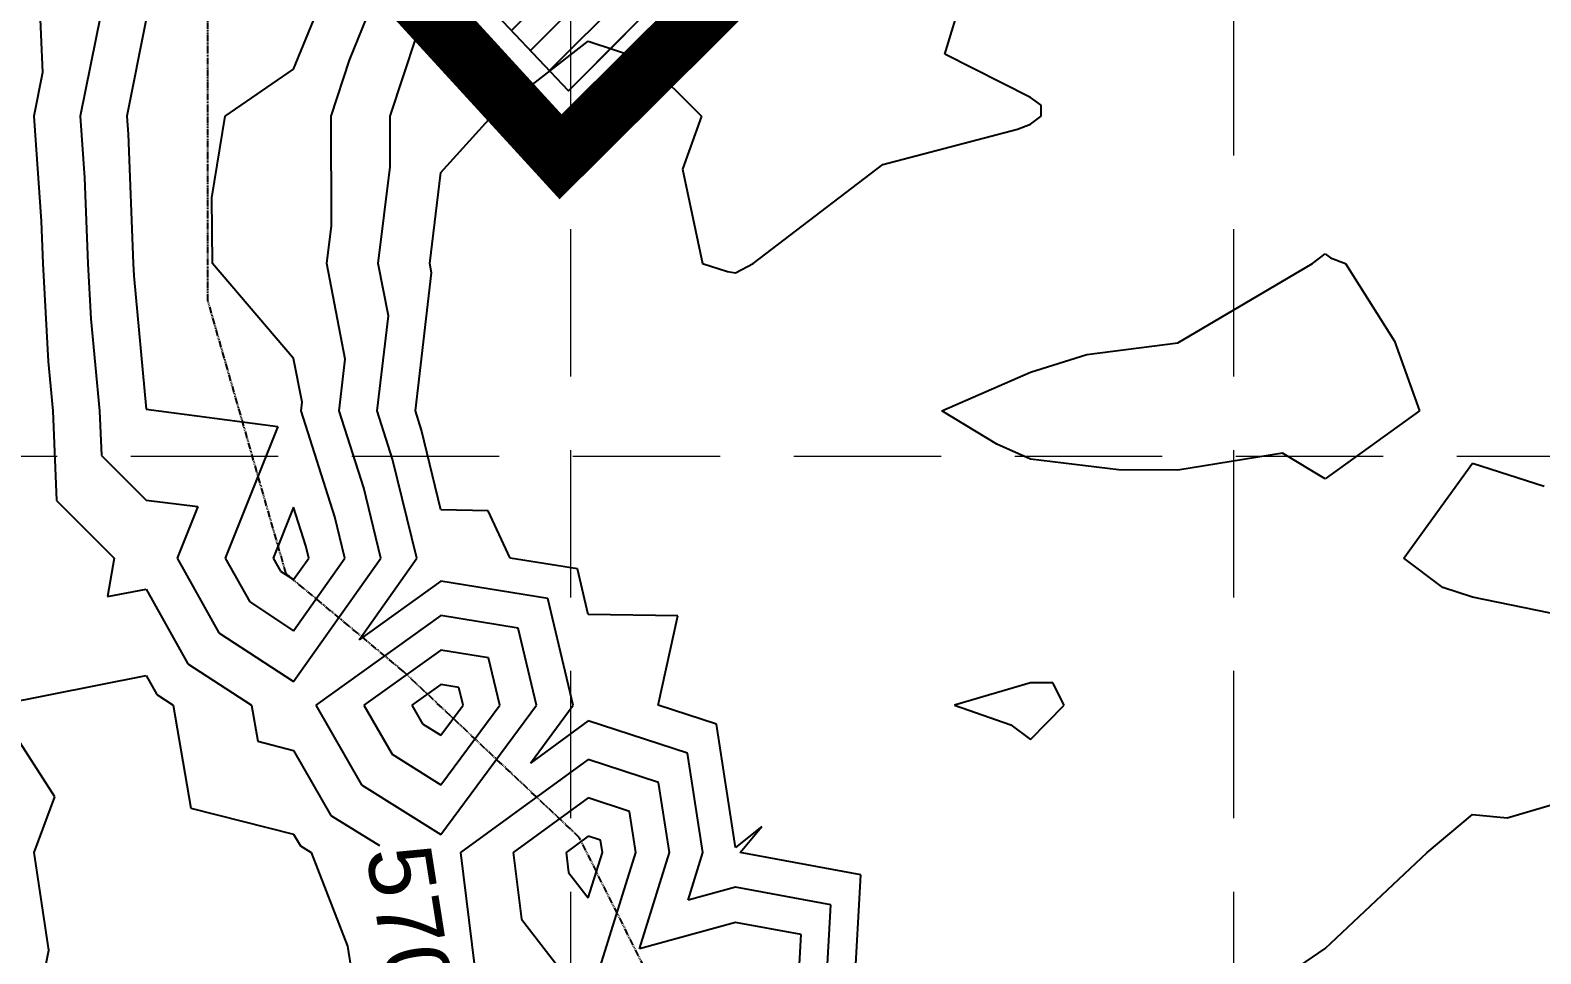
# Model space of a CAD drawing. Header units: inches. Extents: x 2468858 to 2474627, y 7110391 to 7114000.
# Drawn here: x 2469239.2 to 2469444.3, y 7111407.7 to 7111533.1 of the extents above; entities that cross this region are included whole.
import ezdxf
from ezdxf.enums import TextEntityAlignment as Align

# ---------------------------------------------------------------- set-up
doc = ezdxf.new("R2010")
doc.units = ezdxf.units.IN
doc.header["$MEASUREMENT"] = 0
doc.linetypes.add('FL1', pattern=[1.2, 0.9, -0.075, 0, -0.075, 0, -0.075, 0, -0.075])
doc.linetypes.add('HIDDEN', pattern=[0.375, 0.25, -0.125])
for name, color, linetype in [('contours', 35, 'Continuous'), ('CREEK_FL', 250, 'FL1'), ('GRID', 254, 'HIDDEN'), ('LIMITS OF DISTUBANCE', 1, 'HIDDEN'), ('SODDED LOT', 2, 'Continuous')]:
    doc.layers.add(name, color=color, linetype=linetype)
doc.styles.get("Standard").update_dxf_attribs({"font": 'ARIAL.TTF'})

msp = doc.modelspace()

# ---------------------------------------------------------------- hatches: boundary and pattern name
at = {"layer": 'SODDED LOT'}
h = msp.add_hatch(dxfattribs=at)
h.set_pattern_fill('ANSI31', color=256, scale=30, style=0)
h.set_pattern_definition([(45, (0, 0), (-2.6516504294, 2.6516504294), [])])
h.paths.add_polyline_path([(2473645.39, 7113690.66), (2473644.98, 7113704.58), (2473380.05, 7113706.22), (2473375.55, 7113692.3), (2473381.69, 7113694.76), (2473634.33, 7113693.94)])
h.paths.add_polyline_path([(2473661.81, 7113026.94), (2473687.47, 7113025.61), (2473728.46, 7113019.28), (2473771.12, 7113012.61), (2473800.78, 7113000.62), (2473816.11, 7112991.96), (2473817.62, 7112992.3), (2473826.58, 7112958.99), (2473778.33, 7112869.43), (2473754.23, 7112818.27), (2473704.86, 7112707.31), (2473675.95, 7112628.52), (2473649.37, 7112551.6), (2473609.35, 7112401.13), (2473621.99, 7112397.24), (2473660.24, 7112541.42), (2473686.99, 7112623.57), (2473721.05, 7112713.98), (2473756.54, 7112795.8), (2473776.21, 7112842.14), (2473803.69, 7112892.8), (2473821.26, 7112931.75), (2473838.19, 7112953.92), (2473843.82, 7112970.36), (2473841.57, 7112984.99), (2473834.36, 7112995.8), (2473821.75, 7113003.46), (2473803.51, 7113011.56), (2473780.76, 7113020.12), (2473754.18, 7113027.78), (2473717.91, 7113032.73), (2473683.75, 7113037.76), (2473675.22, 7113037.54), (2473668.46, 7113034.66), (2473663.02, 7113029.01)])
h.paths.add_polyline_path([(2473971.46, 7113199.84), (2473953.3, 7113211.94), (2473941.19, 7113192.09), (2473861.1, 7113065.57), (2473810.53, 7113087.5), (2473761.17, 7113101.51), (2473720.96, 7113106.99), (2473697.2, 7113110.44), (2473674.12, 7113113.74), (2473679.51, 7113105.34), (2473686.71, 7113099.95), (2473703.5, 7113097.55), (2473742.47, 7113092.16), (2473787.44, 7113083.17), (2473826.42, 7113069.98), (2473851, 7113058.59), (2473862.39, 7113053.19), (2473874.39, 7113053.49), (2473885.78, 7113058.29), (2473895.97, 7113069.68), (2473937.95, 7113137.71), (2473969.87, 7113198.61)])
h.paths.add_polyline_path([(2474189.42, 7113705.55), (2474212.71, 7113695.29), (2474173.05, 7113585.51), (2474125.46, 7113471.59), (2474078.44, 7113374.03), (2473995.24, 7113231.38), (2473980.72, 7113211.84), (2473961.73, 7113224.12), (2474019.25, 7113316.23), (2474060.01, 7113393.26), (2474123.11, 7113525), (2474155.5, 7113608.17)])
h.paths.add_polyline_path([(2472149.87, 7113580.61), (2472139.15, 7113587.25), (2472148.34, 7113599.5), (2472129.96, 7113617.37), (2472301.04, 7113620.95), (2472421.05, 7113670.47), (2472435.86, 7113657.7), (2472418.5, 7113656.68), (2472386.32, 7113644.43), (2472349.55, 7113630.65), (2472301.04, 7113613.8), (2472253.54, 7113608.18), (2472206.05, 7113607.67), (2472182.05, 7113606.65), (2472168.77, 7113602.57), (2472156, 7113590.31)])
h.paths.add_polyline_path([(2472770.94, 7113693.31), (2472783.83, 7113696.4), (2473029.19, 7113695.37), (2473046.2, 7113689.7), (2473045.68, 7113705.68), (2472771.46, 7113707.22)])
h.paths.add_polyline_path([(2472613.26, 7113048.11), (2472742.65, 7113047.89), (2472742.87, 7112984.1), (2472740.21, 7112975.02), (2472732.24, 7112966.82), (2472722.71, 7112964.61), (2472628.32, 7112964.83), (2472620.35, 7112967.71), (2472615.69, 7112974.13), (2472614.14, 7112982.33), (2472613.26, 7112995.17)])
h.paths.add_polyline_path([(2471336.5, 7111475.41), (2471335.53, 7111275.42), (2470491.66, 7111254.32), (2470479.59, 7111328.94), (2470466.02, 7111461.6), (2470553.43, 7111470.9), (2470638.4, 7111473.12)])
h.paths.add_polyline_path([(2473446.67, 7112356.48), (2473471.9, 7112308.47), (2473532.94, 7112257.21), (2473501.2, 7112186.43), (2473329.47, 7112103.43), (2473116.22, 7112035.9), (2473103.2, 7112106.69), (2473072.63, 7112126.65), (2472815.11, 7111934.94), (2472802.33, 7111780.66), (2472622.31, 7111675.22), (2472617.64, 7111803.67), (2472501.02, 7111721.1), (2472320.82, 7111594.38), (2472182.92, 7111519.02), (2472068.92, 7111484.1), (2471932.85, 7111463.88), (2471923.66, 7111337.05), (2471693.82, 7111327.86), (2471696.08, 7111477.57), (2471836.92, 7111477.57), (2471858.78, 7111468.52), (2471876.58, 7111467.89), (2471898.13, 7111477.88), (2471906.24, 7111490.37), (2471909.37, 7111504.1), (2471908.12, 7111517.84), (2471903.75, 7111528.77), (2471899.69, 7111538.75), (2471899.78, 7111997.71), (2471902.82, 7112006.8), (2471908.61, 7112013.14), (2471915.23, 7112016.45), (2471926.26, 7112016.45), (2472502.65, 7112016.18), (2472510.04, 7112014.97), (2472516.23, 7112010.27), (2472519.86, 7112006.24), (2472597.23, 7111900.26), (2472601.63, 7111894), (2472601.97, 7111890.79), (2472601.97, 7111885.88), (2472602.14, 7111880.64), (2472603.49, 7111873.53), (2472605.53, 7111864.06), (2472610.94, 7111855.26), (2472618.72, 7111847.65), (2472625.66, 7111842.74), (2472634.12, 7111839.53), (2472648.17, 7111837.16), (2472661.03, 7111839.36), (2472670.85, 7111843.93), (2472681.25, 7111852.18), (2472689.32, 7111863.68), (2472693.24, 7111876.13), (2472698.54, 7111882.82), (2472979.47, 7112088.66), (2473047.7, 7112135.28), (2473102.11, 7112161.18), (2473168.62, 7112185.36), (2473235.48, 7112199.35), (2473286.97, 7112219.37), (2473338.95, 7112250.36), (2473378.05, 7112286.58), (2473406.65, 7112322.33), (2473434.97, 7112369.64)])
h.paths.add_polyline_path([(2469394.72, 7112321.68), (2469408.62, 7112317.35), (2469404.61, 7112306.55), (2469398.28, 7112300.53), (2469390.56, 7112297.13), (2469383.91, 7112297.75), (2469371.4, 7112301.14), (2469261.63, 7112337.75), (2469252.63, 7112344.02), (2469246.91, 7112352.88), (2469243.9, 7112361.06), (2469244.31, 7112369.38), (2469247.04, 7112379.88), (2469254.13, 7112392.28), (2469258.63, 7112404.82), (2469259.86, 7112413.96), (2469268.32, 7112441.06), (2469285.1, 7112497.6), (2469297.51, 7112549.94), (2469306.04, 7112604.22), (2469344.05, 7112603.83), (2469331.64, 7112539.47), (2469306.04, 7112437.89), (2469285.48, 7112378.57), (2469297.12, 7112353.37)])
h.paths.add_polyline_path([(2469215.25, 7111699.11), (2469133.16, 7111698.8), (2469133.12, 7111837.42), (2469136.78, 7111854.07), (2469131.5, 7111869.1), (2469132.54, 7111935.15), (2469148.79, 7112051.43), (2469175.43, 7112146.92), (2469214.08, 7112259.79), (2469218.22, 7112266.73), (2469223.73, 7112271.92), (2469228.76, 7112275.22), (2469234.9, 7112277.11), (2469242.61, 7112277.42), (2469249.21, 7112276.01), (2469256.45, 7112274.12), (2469362.5, 7112239.2), (2469368.95, 7112235.11), (2469372.09, 7112231.49), (2469374.61, 7112225.05), (2469375.55, 7112217.02), (2469372.57, 7112206.8), (2469260.7, 7112244.71), (2469237.57, 7112231.81), (2469223.88, 7112159.46), (2469213.8, 7112077.45), (2469211.79, 7111997.38), (2469212.59, 7111919.31)])
edge = h.paths.add_edge_path()
edge.add_line((2469946.69, 7111538.54), (2469944.94, 7111523.5))
edge.add_line((2469944.94, 7111523.5), (2469929.5, 7111368.54))
edge.add_line((2469929.5, 7111368.54), (2469627.82, 7111363.41))
edge.add_line((2469627.82, 7111363.41), (2469640.14, 7111528.56))
edge.add_line((2469640.14, 7111528.56), (2469611.1, 7111528.96))
edge.add_line((2469611.1, 7111528.96), (2469563.64, 7111542.06))
edge.add_line((2469563.64, 7111542.06), (2469395.72, 7111608.85))
edge.add_line((2469395.72, 7111608.85), (2469312.31, 7111524.84))
edge.add_line((2469312.31, 7111524.84), (2469259.94, 7111580.22))
edge.add_line((2469259.94, 7111580.22), (2469329.02, 7111646.45))
edge.add_line((2469329.02, 7111646.45), (2469327.64, 7111656.69))
edge.add_line((2469327.64, 7111656.69), (2469327.34, 7111668.01))
edge.add_line((2469327.34, 7111668.01), (2469328.7, 7111676.32))
edge.add_line((2469328.7, 7111676.32), (2469331.57, 7111684.93))
edge.add_line((2469331.57, 7111684.93), (2469335.65, 7111692.02))
edge.add_line((2469335.65, 7111692.02), (2469336.86, 7111699.72))
edge.add_line((2469336.86, 7111699.72), (2469350.6, 7111699.88))
edge.add_line((2469350.6, 7111699.88), (2469349.09, 7111695.19))
edge.add_line((2469349.09, 7111695.19), (2469344.26, 7111688.25))
edge.add_line((2469344.26, 7111688.25), (2469339.88, 7111679.79))
edge.add_arc((2469382.62, 7111662.98), 45.93, 158.5343, 290.6104)
edge.add_arc((2469402.89, 7111601.9), 18.55, 61.3608, 102.7575, ccw=False)
edge.add_line((2469411.78, 7111618.18), (2469554, 7111560.87))
edge.add_line((2469554, 7111560.87), (2469580.43, 7111552.5))
edge.add_line((2469580.43, 7111552.5), (2469597.93, 7111547.75))
edge.add_line((2469597.93, 7111547.75), (2469618.84, 7111543.76))
edge.add_line((2469618.84, 7111543.76), (2469652.78, 7111539.88))
edge.add_line((2469652.78, 7111539.88), (2469703, 7111539.88))
edge.add_line((2469703, 7111539.88), (2469903.74, 7111540.59))
edge.add_line((2469903.74, 7111540.59), (2469929.65, 7111539.77))
edge.add_line((2469929.65, 7111539.77), (2469946.69, 7111538.54))

# ---------------------------------------------------------------- linework, layer by layer
at = {"layer": 'contours', "color": 35}
for p, q in [((2469240.25, 7111541.42, 570), (2469240.91, 7111527.34, 570)), ((2469274.99, 7111527.78, 568), (2469280.54, 7111541.42, 568)), ((2469282.58, 7111529.01, 569), (2469287.62, 7111541.42, 569)), ((2469288.07, 7111521.42, 570), (2469294.52, 7111540.96, 570)), ((2469363.39, 7111529.83, 571), (2469366.87, 7111541.42, 571)), ((2469248.81, 7111535.25, 569), (2469246.03, 7111521.42, 569)), ((2469254.99, 7111534.57, 568), (2469252.34, 7111521.42, 568)), ((2469301.88, 7111521.42, 571), (2469314.99, 7111531.6, 571)), ((2469314.99, 7111531.6, 571), (2469322.65, 7111529.08, 571)), ((2469374.99, 7111523.93, 571), (2469363.39, 7111529.83, 571)), ((2469265.69, 7111521.42, 568), (2469274.99, 7111527.78, 568)), ((2469280.07, 7111521.42, 569), (2469282.58, 7111529.01, 569)), ((2469322.65, 7111529.08, 571), (2469330.34, 7111521.42, 571)), ((2469240.91, 7111527.34, 570), (2469239.72, 7111521.42, 570)), ((2469376.46, 7111522.89, 571), (2469374.99, 7111523.93, 571)), ((2469376.44, 7111521.42, 571), (2469376.46, 7111522.89, 571)), ((2469239.72, 7111521.42, 570), (2469240.72, 7111507.15, 570)), ((2469246.03, 7111521.42, 569), (2469246.62, 7111513.05, 569)), ((2469252.34, 7111521.42, 568), (2469252.52, 7111518.95, 568)), ((2469263.88, 7111510.31, 568), (2469265.69, 7111521.42, 568)), ((2469280.11, 7111506.54, 569), (2469280.07, 7111521.42, 569)), ((2469288.09, 7111514.52, 570), (2469288.07, 7111521.42, 570)), ((2469294.99, 7111513.76, 571), (2469301.88, 7111521.42, 571)), ((2469330.34, 7111521.42, 571), (2469327.78, 7111514.21, 571)), ((2469354.99, 7111514.87, 571), (2469373.23, 7111519.67, 571)), ((2469373.23, 7111519.67, 571), (2469374.99, 7111520.32, 571)), ((2469374.99, 7111520.32, 571), (2469376.44, 7111521.42, 571)), ((2469252.52, 7111518.95, 568), (2469253.2, 7111501.42, 568)), ((2469286.47, 7111501.42, 570), (2469288.09, 7111514.52, 570)), ((2469293.47, 7111501.42, 571), (2469294.99, 7111513.76, 571)), ((2469327.78, 7111514.21, 571), (2469330.47, 7111501.42, 571)), ((2469337.38, 7111501.42, 571), (2469354.99, 7111514.87, 571)), ((2469246.62, 7111513.05, 569), (2469247.07, 7111501.42, 569)), ((2469263.97, 7111501.42, 568), (2469263.88, 7111510.31, 568)), ((2469240.72, 7111507.15, 570), (2469240.94, 7111501.42, 570)), ((2469279.48, 7111501.42, 569), (2469280.11, 7111506.54, 569)), ((2469240.94, 7111501.42, 570), (2469241.66, 7111488.09, 570)), ((2469247.07, 7111501.42, 569), (2469247.48, 7111493.91, 569)), ((2469253.2, 7111501.42, 568), (2469253.29, 7111499.73, 568)), ((2469274.99, 7111488.51, 568), (2469263.97, 7111501.42, 568)), ((2469282, 7111488.43, 569), (2469279.48, 7111501.42, 569)), ((2469287.86, 7111494.29, 570), (2469286.47, 7111501.42, 570)), ((2469293.71, 7111500.15, 571), (2469293.47, 7111501.42, 571)), ((2469330.47, 7111501.42, 571), (2469333.89, 7111500.33, 571)), ((2469334.99, 7111500.16, 571), (2469337.38, 7111501.42, 571)), ((2469394.99, 7111490.62, 572), (2469413.31, 7111501.42, 572)), ((2469413.31, 7111501.42, 572), (2469414.99, 7111502.71, 572)), ((2469414.99, 7111502.71, 572), (2469415.75, 7111502.19, 572)), ((2469415.75, 7111502.19, 572), (2469417.76, 7111501.42, 572)), ((2469417.76, 7111501.42, 572), (2469424.44, 7111490.87, 572)), ((2469253.29, 7111499.73, 568), (2469254.99, 7111481.65, 568)), ((2469291.51, 7111481.42, 571), (2469293.71, 7111500.15, 571)), ((2469333.89, 7111500.33, 571), (2469334.99, 7111500.16, 571)), ((2469247.48, 7111493.91, 569), (2469248.65, 7111481.42, 569)), ((2469286.34, 7111481.42, 570), (2469287.86, 7111494.29, 570)), ((2469424.44, 7111490.87, 572), (2469427.82, 7111481.42, 572)), ((2469374.99, 7111486.64, 572), (2469382.64, 7111489.07, 572)), ((2469382.64, 7111489.07, 572), (2469394.99, 7111490.62, 572)), ((2469241.66, 7111488.09, 570), (2469242.28, 7111481.42, 570)), ((2469276.14, 7111482.57, 568), (2469274.99, 7111488.51, 568)), ((2469281.17, 7111481.42, 569), (2469282, 7111488.43, 569)), ((2469362.99, 7111481.42, 572), (2469374.99, 7111486.64, 572)), ((2469242.28, 7111481.42, 570), (2469242.8, 7111469.23, 570)), ((2469248.65, 7111481.42, 569), (2469248.9, 7111475.34, 569)), ((2469254.99, 7111481.65, 568), (2469272.85, 7111479.29, 568)), ((2469276, 7111481.42, 568), (2469276.14, 7111482.57, 568)), ((2469280.58, 7111467.01, 568), (2469276, 7111481.42, 568)), ((2469284.5, 7111470.94, 569), (2469281.17, 7111481.42, 569)), ((2469288.43, 7111474.86, 570), (2469286.34, 7111481.42, 570)), ((2469292.35, 7111478.78, 571), (2469291.51, 7111481.42, 571)), ((2469370.44, 7111476.87, 572), (2469362.99, 7111481.42, 572)), ((2469427.82, 7111481.42, 572), (2469414.99, 7111472.18, 572)), ((2469272.85, 7111479.29, 568), (2469265.7, 7111461.42, 568)), ((2469294.99, 7111467.95, 571), (2469292.35, 7111478.78, 571)), ((2469374.99, 7111474.86, 572), (2469370.44, 7111476.87, 572)), ((2469248.9, 7111475.34, 569), (2469254.99, 7111469.26, 569)), ((2469291.7, 7111461.42, 570), (2469288.43, 7111474.86, 570)), ((2469386.96, 7111473.39, 572), (2469374.99, 7111474.86, 572)), ((2469409.23, 7111475.67, 572), (2469394.99, 7111473.36, 572)), ((2469414.99, 7111472.18, 572), (2469409.23, 7111475.67, 572)), ((2469394.99, 7111473.36, 572), (2469386.96, 7111473.39, 572)), ((2469425.68, 7111461.42, 572), (2469434.99, 7111474.32, 572)), ((2469434.99, 7111474.32, 572), (2469444.73, 7111471.17, 572)), ((2469286.82, 7111461.42, 569), (2469284.5, 7111470.94, 569)), ((2469242.8, 7111469.23, 570), (2469250.61, 7111461.42, 570)), ((2469254.99, 7111469.26, 569), (2469261.97, 7111468.41, 569)), ((2469261.97, 7111468.41, 569), (2469259.18, 7111461.42, 569)), ((2469274.99, 7111468.33, 567), (2469272.22, 7111461.42, 567)), ((2469276.65, 7111463.09, 567), (2469274.99, 7111468.33, 567)), ((2469281.94, 7111461.42, 568), (2469280.58, 7111467.01, 568)), ((2469301.38, 7111467.82, 571), (2469294.99, 7111467.95, 571)), ((2469304.4, 7111461.42, 571), (2469301.38, 7111467.82, 571)), ((2469277.06, 7111461.42, 567), (2469276.65, 7111463.09, 567)), ((2469250.61, 7111461.42, 570), (2469249.74, 7111456.18, 570)), ((2469259.18, 7111461.42, 569), (2469264.82, 7111451.25, 569)), ((2469265.7, 7111461.42, 568), (2469269.02, 7111455.45, 568)), ((2469272.22, 7111461.42, 567), (2469273.21, 7111459.64, 567)), ((2469274.99, 7111451.55, 568), (2469281.94, 7111461.42, 568)), ((2469274.99, 7111458.48, 567), (2469277.06, 7111461.42, 567)), ((2469274.99, 7111444.63, 569), (2469286.82, 7111461.42, 569)), ((2469283.87, 7111450.3, 570), (2469291.7, 7111461.42, 570)), ((2469313.51, 7111459.95, 571), (2469304.4, 7111461.42, 571)), ((2469430.98, 7111457.41, 572), (2469425.68, 7111461.42, 572)), ((2469273.21, 7111459.64, 567), (2469274.99, 7111458.48, 567)), ((2469294.99, 7111458.27, 570), (2469283.87, 7111450.3, 570)), ((2469309.49, 7111455.92, 570), (2469294.99, 7111458.27, 570)), ((2469314.99, 7111453.76, 571), (2469313.51, 7111459.95, 571)), ((2469249.74, 7111456.18, 570), (2469254.99, 7111457.21, 570)), ((2469254.99, 7111457.21, 570), (2469260.63, 7111447.06, 570)), ((2469434.99, 7111456.11, 572), (2469430.98, 7111457.41, 572)), ((2469447.16, 7111453.6, 572), (2469434.99, 7111456.11, 572)), ((2469269.02, 7111455.45, 568), (2469274.99, 7111451.55, 568)), ((2469312.95, 7111441.42, 570), (2469309.49, 7111455.92, 570)), ((2469294.99, 7111453.6, 569), (2469278, 7111441.42, 569)), ((2469305.47, 7111451.9, 569), (2469294.99, 7111453.6, 569)), ((2469307.97, 7111441.42, 569), (2469305.47, 7111451.9, 569)), ((2469327.13, 7111453.56, 571), (2469314.99, 7111453.76, 571)), ((2469324.47, 7111441.42, 571), (2469327.13, 7111453.56, 571)), ((2469264.82, 7111451.25, 569), (2469274.99, 7111444.63, 569)), ((2469294.99, 7111448.92, 568), (2469284.52, 7111441.42, 568)), ((2469301.44, 7111447.88, 568), (2469294.99, 7111448.92, 568)), ((2469302.99, 7111441.42, 568), (2469301.44, 7111447.88, 568)), ((2469260.63, 7111447.06, 570), (2469269.27, 7111441.42, 570)), ((2469235.09, 7111441.53, 571), (2469254.99, 7111445.46, 571)), ((2469254.99, 7111445.46, 571), (2469256.43, 7111442.87, 571)), ((2469294.99, 7111444.25, 567), (2469291.04, 7111441.42, 567)), ((2469297.42, 7111443.86, 567), (2469294.99, 7111444.25, 567)), ((2469298, 7111441.42, 567), (2469297.42, 7111443.86, 567)), ((2469374.99, 7111444.48, 571), (2469364.69, 7111441.42, 571)), ((2469378.04, 7111444.47, 571), (2469374.99, 7111444.48, 571)), ((2469379.56, 7111441.42, 571), (2469378.04, 7111444.47, 571)), ((2469256.43, 7111442.87, 571), (2469258.64, 7111441.42, 571)), ((2469242.57, 7111429, 571), (2469234.99, 7111440.77, 571)), ((2469258.64, 7111441.42, 571), (2469261.04, 7111427.47, 571)), ((2469269.27, 7111441.42, 570), (2469270.11, 7111436.54, 570)), ((2469278, 7111441.42, 569), (2469284.19, 7111430.63, 569)), ((2469284.52, 7111441.42, 568), (2469288.34, 7111434.77, 568)), ((2469291.04, 7111441.42, 567), (2469292.48, 7111438.92, 567)), ((2469294.99, 7111437.35, 567), (2469298, 7111441.42, 567)), ((2469294.99, 7111430.62, 568), (2469302.99, 7111441.42, 568)), ((2469294.99, 7111423.89, 569), (2469307.97, 7111441.42, 569)), ((2469307.14, 7111433.57, 570), (2469312.95, 7111441.42, 570)), ((2469332.4, 7111438.84, 571), (2469324.47, 7111441.42, 571)), ((2469364.69, 7111441.42, 571), (2469372.35, 7111438.79, 571)), ((2469374.99, 7111436.78, 571), (2469379.56, 7111441.42, 571)), ((2469292.48, 7111438.92, 567), (2469294.99, 7111437.35, 567)), ((2469314.99, 7111439.29, 570), (2469307.14, 7111433.57, 570)), ((2469328.47, 7111434.9, 570), (2469314.99, 7111439.29, 570)), ((2469334.99, 7111422.11, 571), (2469332.4, 7111438.84, 571)), ((2469372.35, 7111438.79, 571), (2469374.99, 7111436.78, 571)), ((2469270.11, 7111436.54, 570), (2469274.99, 7111435.3, 570)), ((2469274.99, 7111435.3, 570), (2469280.05, 7111426.48, 570)), ((2469288.34, 7111434.77, 568), (2469294.99, 7111430.62, 568)), ((2469314.99, 7111434.07, 569), (2469297.62, 7111421.42, 569)), ((2469324.53, 7111430.96, 569), (2469314.99, 7111434.07, 569)), ((2469330.55, 7111421.42, 570), (2469328.47, 7111434.9, 570)), ((2469284.19, 7111430.63, 569), (2469294.99, 7111423.89, 569)), ((2469326, 7111421.42, 569), (2469324.53, 7111430.96, 569)), ((2469439.7, 7111426.13, 572), (2469454.99, 7111430.65, 572)), ((2469239.78, 7111421.42, 571), (2469242.57, 7111429, 571)), ((2469261.04, 7111427.47, 571), (2469274.99, 7111423.93, 571)), ((2469314.99, 7111428.85, 568), (2469304.79, 7111421.42, 568)), ((2469320.59, 7111427.02, 568), (2469314.99, 7111428.85, 568)), ((2469280.05, 7111426.48, 570), (2469286.63, 7111422.37, 570)), ((2469321.46, 7111421.42, 568), (2469320.59, 7111427.02, 568)), ((2469428.85, 7111421.42, 572), (2469434.99, 7111426.61, 572)), ((2469434.99, 7111426.61, 572), (2469439.7, 7111426.13, 572)), ((2469274.99, 7111423.93, 571), (2469275.9, 7111422.33, 571)), ((2469314.99, 7111423.63, 567), (2469311.96, 7111421.42, 567)), ((2469316.65, 7111423.09, 567), (2469314.99, 7111423.63, 567)), ((2469338.55, 7111424.98, 571), (2469334.99, 7111422.11, 571)), ((2469335.59, 7111421.42, 571), (2469338.55, 7111424.98, 571)), ((2469241.76, 7111408.19, 571), (2469239.78, 7111421.42, 571)), ((2469275.9, 7111422.33, 571), (2469277.36, 7111421.42, 571)), ((2469277.36, 7111421.42, 571), (2469282.29, 7111408.73, 571)), ((2469297.62, 7111421.42, 569), (2469299.55, 7111405.98, 569)), ((2469304.79, 7111421.42, 568), (2469305.92, 7111412.36, 568)), ((2469311.96, 7111421.42, 567), (2469312.3, 7111418.73, 567)), ((2469314.99, 7111415.27, 567), (2469316.91, 7111421.42, 567)), ((2469315.31, 7111401.75, 568), (2469321.46, 7111421.42, 568)), ((2469316.91, 7111421.42, 567), (2469316.65, 7111423.09, 567)), ((2469321.92, 7111408.36, 569), (2469326, 7111421.42, 569)), ((2469328.53, 7111414.97, 570), (2469330.55, 7111421.42, 570)), ((2469351.96, 7111418.39, 571), (2469335.59, 7111421.42, 571)), ((2469414.99, 7111408.38, 572), (2469428.85, 7111421.42, 572)), ((2469312.3, 7111418.73, 567), (2469314.99, 7111415.27, 567)), ((2469351.03, 7111401.42, 571), (2469351.96, 7111418.39, 571)), ((2469334.99, 7111416.74, 570), (2469328.53, 7111414.97, 570)), ((2469347.91, 7111414.35, 570), (2469334.99, 7111416.74, 570)), ((2469347.21, 7111401.42, 570), (2469347.91, 7111414.35, 570)), ((2469305.92, 7111412.36, 568), (2469314.43, 7111401.42, 568)), ((2469334.99, 7111411.95, 569), (2469321.92, 7111408.36, 569)), ((2469343.87, 7111410.31, 569), (2469334.99, 7111411.95, 569)), ((2469343.39, 7111401.42, 569), (2469343.87, 7111410.31, 569)), ((2469240.36, 7111401.42, 571), (2469241.76, 7111408.19, 571)), ((2469282.29, 7111408.73, 571), (2469283.44, 7111401.42, 571)), ((2469404.75, 7111401.42, 572), (2469414.99, 7111408.38, 572))]:
    msp.add_line(p, q, dxfattribs=at)
at = {"layer": 'CREEK_FL', "color": 5}
msp.add_lwpolyline([(2469405.21, 7111290.11), (2469386.73, 7111321.4), (2469374.79, 7111341.28), (2469337.64, 7111342.61), (2469329.68, 7111391.67), (2469313.76, 7111423.49), (2469289.88, 7111446.03), (2469273.96, 7111459.29), (2469263.34, 7111496.41), (2469263.34, 7111538.84), (2469252.73, 7111602.16), (2469248.75, 7111649.89)], dxfattribs=at)
at = {"layer": 'GRID', "color": 252, "linetype": 'HIDDEN', "lineweight": 0, "ltscale": 80}
for p, q in [((2469312.57, 7113906.08), (2469312.57, 7110754.83)), ((2469402.57, 7113906.08), (2469402.57, 7110754.83)), ((2468952.87, 7111475.23), (2474532.87, 7111475.23))]:
    msp.add_line(p, q, dxfattribs=at)
at = {"layer": 'LIMITS OF DISTUBANCE', "ltscale": 300, "const_width": 8}
msp.add_lwpolyline([(2471705.42, 7112622.35), (2469299.78, 7112610.93), (2469280.51, 7112511.92), (2469190.31, 7112212.78), (2469165.72, 7112138.5, 0.093397), (2469125.14, 7111836.24), (2469126.65, 7111691.28), (2469320.36, 7111692.25), (2469319.4, 7111652.36), (2469249.22, 7111583.65), (2469311.22, 7111515.9), (2469399.19, 7111603.35), (2469561.17, 7111536.56), (2469635.52, 7111518.85), (2469622.58, 7111359.81), (2469939.15, 7111366.28), (2469938.07, 7111400.24), (2470156.41, 7111338.31), (2470318.79, 7111316.1), (2470476.04, 7111322.08), (2470480.31, 7111246.9), (2471344.66, 7111268.5)], format="xyb", dxfattribs=at)
at = {"layer": 'SODDED LOT'}
msp.add_lwpolyline([(2469563.64, 7111542.06), (2469395.72, 7111608.85), (2469312.31, 7111524.84), (2469259.94, 7111580.22), (2469329.02, 7111646.45), (2469327.64, 7111656.69), (2469327.34, 7111668.01), (2469328.7, 7111676.32), (2469331.57, 7111684.93), (2469335.65, 7111692.02), (2469336.86, 7111699.72), (2469350.6, 7111699.88), (2469349.09, 7111695.19), (2469344.26, 7111688.25), (2469339.88, 7111679.79, 0.64988), (2469398.79, 7111620, -0.182618), (2469411.78, 7111618.18), (2469554, 7111560.87)], format="xyb", dxfattribs=at)

# ---------------------------------------------------------------- texts
at = {"layer": 'contours', "color": 35}
msp.add_text('570', height=8.8, rotation=278.9263, dxfattribs=at).set_placement((2469290.74, 7111412.18), align=Align.MIDDLE)

doc.saveas('drawing.dxf')
